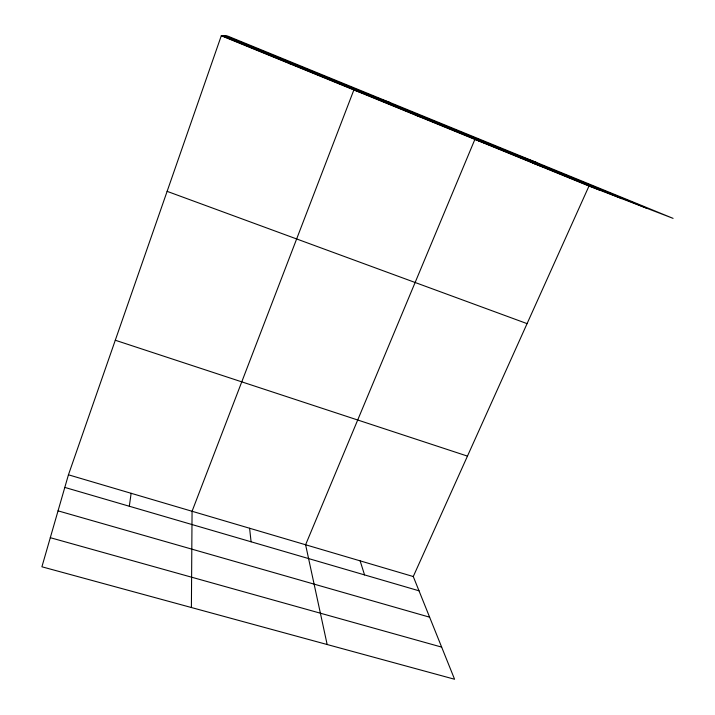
<?xml version="1.0" encoding="UTF-8"?>
<svg xmlns="http://www.w3.org/2000/svg" width="715" height="715" viewBox="0 0 715 715"><rect width="100%" height="100%" fill="white"/><g stroke="black" fill="none" stroke-linecap="round" stroke-linejoin="round"><path stroke-width="1.07" d="M191.397 607.527L192.067 511.279L353.871 89.938L390.247 102.611M129.317 506.247L131.131 493.296M68.443 474.805L41.908 566.789L454.579 679.25L413.27 576.531L588.99 186.043L673.092 218.37L227.477 35.991L221.293 35.75L68.443 474.805L413.27 576.531M50.3 537.689L441.656 647.111M58.049 510.85L429.626 617.188M64.806 487.416L419.017 590.804M288.628 63.278L291.568 64.171M115.294 340.242L467.467 456.116M415.281 115.035L421.993 117.492M167.122 191.352L527.08 323.636M536.742 162.564L474.885 139.398L305.6 544.767L327.157 644.528M532.764 163.056L542.756 166.863M225.493 35.911L646.414 208.119M223.679 35.839L621.871 198.681M222.124 35.786L600.484 190.458M221.293 35.75L588.99 186.043M360.137 560.864L364.543 574.905M249.598 528.251L251.081 541.791"/></g></svg>
